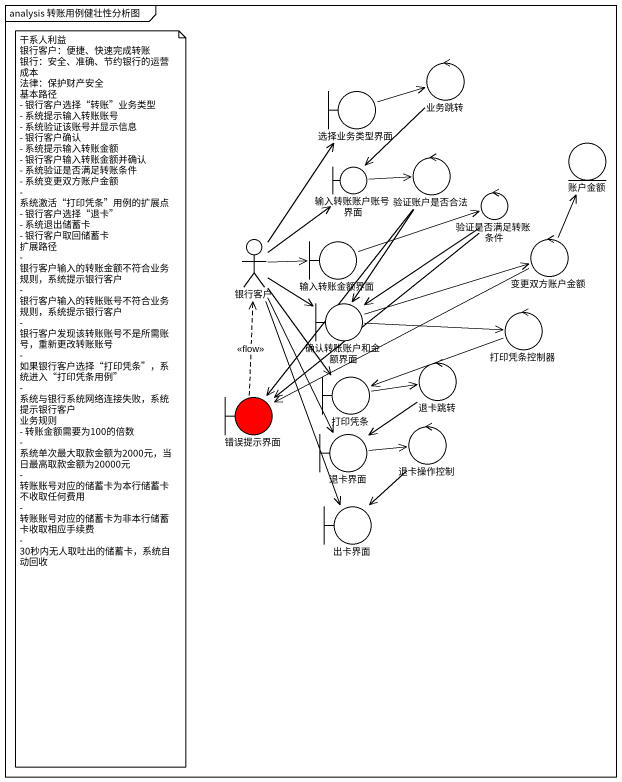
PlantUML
@startuml
mainframe analysis 转账用例健壮性分析图
boundary 选择业务类型界面
control 业务跳转
boundary 输入转账账户账号界面
control 验证账户是否合法
entity 账户金额
control 验证是否满足转账条件
actor 银行客户
boundary 输入转账金额界面
control 变更双方账户金额
boundary 确认转账账户和金额界面
control 打印凭条控制器
control 退卡跳转
boundary 错误提示界面 #FF0000
boundary 打印凭条
boundary 退卡界面
control 退卡操作控制
boundary 出卡界面
选择业务类型界面 -right-> 业务跳转
业务跳转 --> 输入转账账户账号界面
输入转账账户账号界面 -right-> 验证账户是否合法
验证账户是否合法 --> 确认转账账户和金额界面
验证账户是否合法 --> 错误提示界面
验证是否满足转账条件 --> 确认转账账户和金额界面
验证是否满足转账条件 --> 错误提示界面
银行客户 -up-> 选择业务类型界面
银行客户 -up-> 输入转账账户账号界面
银行客户 -right-> 输入转账金额界面
银行客户 --> 确认转账账户和金额界面
银行客户 --> 打印凭条
银行客户 --> 退卡界面
银行客户 --> 出卡界面
输入转账金额界面 -right-> 验证是否满足转账条件
变更双方账户金额 -up-> 账户金额
变更双方账户金额 -left-> 错误提示界面
确认转账账户和金额界面 -right-> 变更双方账户金额
确认转账账户和金额界面 -right-> 打印凭条控制器
打印凭条控制器 -left-> 打印凭条
退卡跳转 --> 退卡界面
错误提示界面 .up.> 银行客户 : <<flow>>
打印凭条 -right-> 退卡跳转
退卡界面 -right-> 退卡操作控制
退卡操作控制 --> 出卡界面
note as N1
  干系人利益
  银行客户：便捷、快速完成转账
  银行：安全、准确、节约银行的运营成本
  法律：保护财产安全
  基本路径
  - 银行客户选择“转账”业务类型
  - 系统提示输入转账账号
  - 系统验证该账号并显示信息
  - 银行客户确认
  - 系统提示输入转账金额
  - 银行客户输入转账金额并确认
  - 系统验证是否满足转账条件
  - 系统变更双方账户金额
  - 系统激活“打印凭条”用例的扩展点
  - 银行客户选择“退卡”
  - 系统退出储蓄卡
  - 银行客户取回储蓄卡
  扩展路径
  - 银行客户输入的转账金额不符合业务规则，系统提示银行客户
  - 银行客户输入的转账账号不符合业务规则，系统提示银行客户
  - 银行客户发现该转账账号不是所需账号，重新更改转账账号
  - 如果银行客户选择“打印凭条”，系统进入“打印凭条用例”
  - 系统与银行系统网络连接失败，系统提示银行客户
  业务规则
  - 转账金额需要为100的倍数
  - 系统单次最大取款金额为2000元，当日最高取款金额为20000元
  - 转账账号对应的储蓄卡为本行储蓄卡不收取任何费用
  - 转账账号对应的储蓄卡为非本行储蓄卡收取相应手续费
  - 30秒内无人取吐出的储蓄卡，系统自动回收
end note
@enduml
